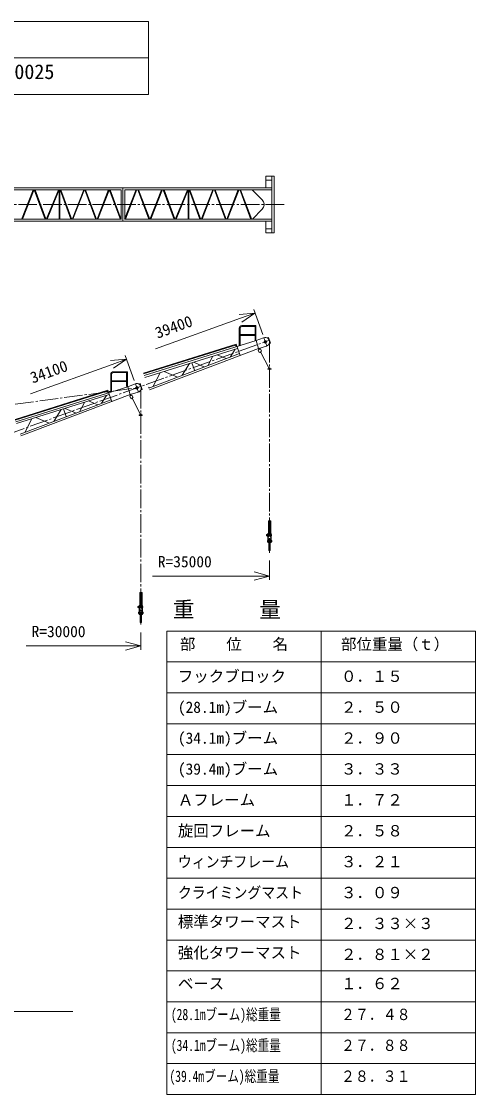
# Model space of a CAD drawing. Units: millimetres, scale not verified. Extents: x -26175 to 26208, y -37536 to 40834.
# Drawn here: x 8565 to 26208, y -840 to 40834 of the extents above; entities that cross this region are included whole.
import ezdxf
from ezdxf.enums import TextEntityAlignment as Align

# ---------------------------------------------------------------- set-up
doc = ezdxf.new("R2010")
doc.units = ezdxf.units.MM
doc.header["$LTSCALE"] = 80
doc.linetypes.add('CHAIN2', pattern=[12, 9, -1, 1, -1])
for name, color, linetype, lineweight in [('0-3_05 寸法', 7, 'Continuous', 18), ('0-4_10 当社外形線', 3, 'Continuous', 18), ('0-5_12 当社中心線', 3, 'CHAIN2', 18), ('0-7_20 躯体・土木、外形線', 1, 'Continuous', 18)]:
    doc.layers.add(name, color=color, linetype=linetype, lineweight=lineweight)
doc.styles.add('ＭＳ ゴシック', font='')
doc.styles.get('ＭＳ ゴシック').set_extended_font_data('MS Gothic')

msp = doc.modelspace()

# ---------------------------------------------------------------- linework, layer by layer
at = {"layer": '0-3_05 寸法'}
for p, q in [((-16796.38, 39419.26), (13496.24, 39419.26)), ((17937.73, 28675.75), (17587.84, 29650.23)), ((17073.83, 29306.3), (13768.43, 28119.48)), ((17638.53, 29509.06), (17073.83, 29306.3)), ((12085.26, 27516.28), (8917.7, 26378.95)), ((12649.96, 27719.04), (12085.26, 27516.28)), ((12949.53, 26884.71), (12599.27, 27860.22)), ((18203.62, 19899.4), (18203.62, 19144.22)), ((17603.62, 19294.22), (13653.48, 19294.22)), ((18203.62, 19294.22), (17603.62, 19294.22)), ((13203.65, 17108.36), (13203.65, 16431.04)), ((14207.9, 17160.46), (14207.9, -839.54)), ((14207.9, 17160.46), (26207.9, 17160.46)), ((20207.9, 17160.46), (20207.9, -839.54)), ((26207.9, 17160.46), (26207.9, -839.54)), ((12603.65, 16581.04), (8749.74, 16581.04)), ((13203.65, 16581.04), (12603.65, 16581.04)), ((14207.9, 15960.46), (26207.9, 15960.46)), ((14207.9, 14760.46), (26207.9, 14760.46)), ((14207.9, 13560.46), (26207.9, 13560.46)), ((14207.9, 12360.46), (26207.9, 12360.46)), ((14207.9, 11160.46), (26207.9, 11160.46)), ((14207.9, 9960.46), (26207.9, 9960.46)), ((14207.9, 8760.46), (26207.9, 8760.46)), ((14207.9, 7560.46), (26207.9, 7560.46)), ((14207.9, 6360.46), (26207.9, 6360.46)), ((14207.9, 5160.46), (26207.9, 5160.46)), ((14207.9, 3960.46), (26207.9, 3960.46)), ((14207.9, 2760.46), (26207.9, 2760.46)), ((-277.54, 2379.49), (10559.76, 2379.49)), ((14207.9, 1560.46), (26207.9, 1560.46)), ((14207.9, 360.46), (26207.9, 360.46)), ((14207.9, -839.54), (26207.9, -839.54))]:
    msp.add_line(p, q, dxfattribs=at)
msp.add_lwpolyline([(-16796.38, 40834.35), (13496.24, 40834.35), (13496.24, 38004.17), (-16796.38, 38004.17)], close=True, dxfattribs=at)
for points in [[(17019.5, 29457.61), (17638.53, 29509.06), (17128.16, 29154.99)], [(12030.93, 27667.59), (12649.96, 27719.04), (12139.59, 27364.97)], [(17603.62, 19454.99), (18203.62, 19294.22), (17603.62, 19133.45)], [(12603.65, 16741.81), (13203.65, 16581.04), (12603.65, 16420.27)]]:
    msp.add_lwpolyline(points, dxfattribs=at)
at = {"layer": '0-4_10 当社外形線'}
for p, q in [((18388.98, 34825.02), (18057.09, 34825.02)), ((18057.09, 34825.02), (18057.09, 34388.46)), ((18291.94, 34675.01), (18057.09, 34675.01)), ((18294.15, 34825.02), (18294.15, 32625.01)), ((18388.98, 34825.02), (18388.98, 32625.01)), ((-2833.37, 34375.02), (18294.15, 34375.02)), ((7592.06, 34300.02), (12439.02, 34300.02)), ((7593.04, 34300.02), (12439.02, 34300.02)), ((8569.78, 33147.09), (9020.86, 34292.68)), ((8606.17, 33161.23), (9055.71, 34302.95)), ((9061.63, 34299.62), (9486.69, 33149.72)), ((9094.6, 34293.02), (9511.99, 33163.91)), ((9524.42, 33140.98), (9999.61, 34300.53)), ((9559.9, 33151.97), (10028.96, 34296.49)), ((10032.43, 34284.28), (10032.43, 33155.27)), ((10060.89, 34284.28), (10060.89, 33163.87)), ((10067.21, 34290.11), (10484, 33152.97)), ((10093.74, 34300.93), (10516.3, 33148.08)), ((10529.01, 33137.84), (10982.99, 34300.57)), ((10566.67, 33155.51), (11014.43, 34302.31)), ((11025.06, 34291.72), (11454.64, 33144.65)), ((11052.06, 34301.24), (11481.63, 33154.17)), ((11504.6, 33157.06), (11952.36, 34303.86)), ((11534.75, 33155.51), (11982.51, 34302.3)), ((11978.37, 34302.99), (12410.96, 33147.83)), ((12009.6, 34301.24), (12442.2, 33146.08)), ((12439.02, 34300.02), (12439.02, 33150.02)), ((12510.15, 34375.02), (12510.15, 33075.02)), ((12573.81, 33157.61), (13021.56, 34304.41)), ((12581.25, 34300.02), (18294.15, 34300.02)), ((12603.95, 33156.07), (13051.71, 34302.85)), ((13081.05, 34296.41), (13515.62, 33155.52)), ((13110.38, 34299.9), (13548.23, 33150.4)), ((13557.99, 33147.09), (14009.06, 34292.68)), ((13594.38, 33161.23), (14043.92, 34302.95)), ((14075.08, 34299.62), (14500.15, 33149.72)), ((14108.05, 34293.02), (14525.44, 33163.91)), ((14537.88, 33140.98), (15013.06, 34300.53)), ((14573.35, 33151.97), (15042.42, 34296.49)), ((15045.88, 34284.28), (15045.88, 33155.27)), ((15074.34, 34284.28), (15074.34, 33163.87)), ((15080.66, 34290.11), (15497.45, 33152.97)), ((15107.19, 34300.93), (15529.75, 33148.08)), ((15542.47, 33137.84), (15996.44, 34300.57)), ((15580.12, 33155.51), (16027.88, 34302.31)), ((16062.41, 34291.72), (16491.99, 33144.65)), ((16089.41, 34301.24), (16518.98, 33154.17)), ((16541.95, 33157.06), (16989.71, 34303.86)), ((16572.1, 33155.51), (17019.86, 34302.3)), ((17050.18, 34302.99), (17482.78, 33147.83)), ((17081.42, 34301.24), (17514.01, 33146.08)), ((17916.73, 33907.59), (17531.7, 34292.58)), ((17920.15, 33548.23), (17538.98, 33151.55)), ((-2833.37, 33075.02), (18294.15, 33075.02)), ((7593.04, 33150.02), (12439.02, 33150.02)), ((18057.09, 33065.59), (18057.09, 32625.01)), ((18291.94, 32775.02), (18057.09, 32775.02)), ((18388.98, 32625.01), (18057.09, 32625.01)), ((17023.8, 28921.18), (17023.8, 28242.6)), ((17057.79, 28921.18), (17057.79, 28242.6)), ((17123.79, 29021.19), (17673.79, 29021.19)), ((17123.79, 28987.18), (17639.79, 28987.18)), ((17639.79, 28444.2), (17639.79, 28987.18)), ((17673.79, 28444.2), (17673.79, 29021.19)), ((17062.04, 28673.61), (17632.07, 28673.61)), ((17062.04, 28639.61), (17632.07, 28639.61)), ((17757.7, 28071.96), (17846.95, 28117.04)), ((17757.79, 28127.21), (17782.42, 28107.54)), ((17790.39, 28104.82), (17796.97, 28091.79)), ((17800.85, 28110.74), (17807.68, 28097.2)), ((17801.12, 28141.25), (17802.69, 28118.15)), ((17848.64, 27989.51), (17842.05, 28002.53)), ((17846.95, 28117.04), (17892.15, 28027.57)), ((17859.6, 27994.41), (17852.77, 28007.95)), ((12035.59, 27130.14), (12035.59, 26451.56)), ((12069.59, 27130.14), (12069.59, 26451.56)), ((12135.58, 27230.15), (12685.58, 27230.15)), ((12135.58, 27196.14), (12651.58, 27196.14)), ((12651.58, 26653.16), (12651.58, 27196.14)), ((12685.58, 26653.16), (12685.58, 27230.15)), ((18141.11, 27347.68), (18141.11, 27327.68)), ((18141.11, 27327.68), (18261.11, 27327.68)), ((18171.11, 27387.68), (18171.11, 27347.68)), ((18171.11, 27387.68), (18221.11, 27387.68)), ((18221.11, 27387.68), (18221.11, 27347.68)), ((12073.84, 26882.56), (12643.86, 26882.56)), ((12073.84, 26848.57), (12643.86, 26848.57)), ((12769.49, 26280.91), (12858.75, 26326)), ((12769.59, 26336.17), (12794.22, 26316.5)), ((12802.19, 26313.78), (12808.77, 26300.75)), ((12812.64, 26319.69), (12819.48, 26306.16)), ((12812.92, 26350.21), (12814.48, 26327.11)), ((12858.75, 26326), (12903.95, 26236.52)), ((12860.43, 26198.47), (12853.85, 26211.49)), ((12871.4, 26203.37), (12864.57, 26216.9)), ((13141.14, 25556.64), (13141.14, 25536.64)), ((13141.14, 25536.64), (13261.15, 25536.64)), ((13171.15, 25596.64), (13171.15, 25556.64)), ((13171.15, 25596.64), (13221.15, 25596.64)), ((13221.15, 25596.64), (13221.15, 25556.64)), ((18158.61, 21445.22), (18158.61, 20821.32)), ((18158.61, 21445.22), (18172.36, 21445.22)), ((18173.62, 21442.38), (18173.62, 20821.32)), ((18233.49, 21445.22), (18248.63, 21445.22)), ((18233.63, 21442.38), (18233.63, 20826.63)), ((18248.63, 21445.22), (18248.63, 20821.32)), ((18083.12, 20900.17), (18102.36, 20910.2)), ((18103.13, 20910.6), (18103.13, 20860.22)), ((18103.16, 20910.21), (18111.09, 20910.21)), ((18103.16, 20860.21), (18111.09, 20860.21)), ((18111.12, 20920.22), (18139.95, 20920.22)), ((18141.11, 20945.21), (18151.13, 20945.21)), ((18141.11, 20945.21), (18141.11, 20595.22)), ((18151.13, 20945.21), (18151.13, 20595.22)), ((18151.15, 20935.21), (18158.2, 20935.21)), ((18173.37, 20910.21), (18231.18, 20910.21)), ((18173.78, 20860.21), (18231.18, 20860.21)), ((18249.43, 20935.21), (18256.06, 20935.21)), ((18256.12, 20945.21), (18266.12, 20945.21)), ((18266.12, 20945.21), (18266.12, 20595.22)), ((18276.13, 20910.21), (18267.67, 20910.21)), ((18118.63, 20680.21), (18118.63, 20630.21)), ((18118.63, 20680.21), (18136.21, 20680.21)), ((18118.63, 20630.21), (18135.67, 20630.21)), ((18141.11, 20705.21), (18135.67, 20705.21)), ((18140.57, 20605.21), (18135.67, 20605.21)), ((18136.12, 20705.21), (18136.12, 20605.21)), ((18141.11, 20595.22), (18151.13, 20595.22)), ((18150.91, 20680.21), (18256.62, 20680.21)), ((18150.91, 20630.21), (18256.06, 20630.21)), ((18151.15, 20835.21), (18158.2, 20835.21)), ((18158.61, 20821.32), (18173.62, 20821.32)), ((18163.62, 20745.21), (18163.62, 20682.32)), ((18178.62, 20633.65), (18178.62, 20299.27)), ((18193.23, 20475.55), (18178.79, 20445.94)), ((18193.62, 20475.14), (18193.62, 20299.27)), ((18213.62, 20475.14), (18193.62, 20475.14)), ((18213.62, 20475.14), (18213.62, 20299.27)), ((18214.9, 20474.1), (18227.17, 20445.94)), ((18228.63, 20628.99), (18228.63, 20299.27)), ((18233.49, 20821.32), (18248.63, 20821.32)), ((18249.43, 20835.21), (18256.06, 20835.21)), ((18271.13, 20705.21), (18266.43, 20705.21)), ((18271.13, 20605.21), (18266.43, 20605.21)), ((18270.79, 20680.21), (18288.62, 20680.21)), ((18271.13, 20705.21), (18271.13, 20605.21)), ((18271.33, 20630.21), (18288.62, 20630.21)), ((18288.62, 20680.21), (18288.62, 20630.21)), ((18178.62, 20299.27), (18189.23, 20288.67)), ((18218.02, 20288.67), (18189.23, 20288.67)), ((18218.02, 20288.67), (18228.63, 20299.27)), ((13158.65, 18654.18), (13158.65, 18030.28)), ((13158.65, 18654.18), (13172.4, 18654.18)), ((13173.66, 18651.34), (13173.66, 18030.28)), ((13233.52, 18654.18), (13248.66, 18654.18)), ((13233.67, 18651.34), (13233.67, 18035.59)), ((13248.66, 18654.18), (13248.66, 18030.28)), ((13083.16, 18109.13), (13102.4, 18119.16)), ((13103.17, 18119.56), (13103.17, 18069.18)), ((13103.2, 18119.17), (13111.13, 18119.17)), ((13103.2, 18069.17), (13111.13, 18069.17)), ((13111.16, 18129.18), (13139.99, 18129.18)), ((13141.15, 18154.17), (13151.17, 18154.17)), ((13141.15, 18154.17), (13141.15, 17804.18)), ((13151.17, 18154.17), (13151.17, 17804.18)), ((13151.19, 18144.17), (13158.23, 18144.17)), ((13151.19, 18044.17), (13158.23, 18044.17)), ((13158.65, 18030.28), (13173.66, 18030.28)), ((13163.65, 17954.17), (13163.65, 17891.28)), ((13173.41, 18119.17), (13231.22, 18119.17)), ((13173.81, 18069.17), (13231.22, 18069.17)), ((13233.52, 18030.28), (13248.66, 18030.28)), ((13249.47, 18144.17), (13256.1, 18144.17)), ((13249.47, 18044.17), (13256.1, 18044.17)), ((13256.16, 18154.17), (13266.16, 18154.17)), ((13266.16, 18154.17), (13266.16, 17804.18)), ((13276.16, 18119.17), (13267.71, 18119.17)), ((13118.67, 17889.17), (13118.67, 17839.17)), ((13118.67, 17889.17), (13136.25, 17889.17)), ((13118.67, 17839.17), (13135.71, 17839.17)), ((13141.15, 17914.17), (13135.71, 17914.17)), ((13140.61, 17814.17), (13135.71, 17814.17)), ((13136.16, 17914.17), (13136.16, 17814.17)), ((13141.15, 17804.18), (13151.17, 17804.18)), ((13150.95, 17889.17), (13256.65, 17889.17)), ((13150.95, 17839.17), (13256.1, 17839.17)), ((13178.65, 17842.61), (13178.65, 17508.23)), ((13178.65, 17508.23), (13189.26, 17497.63)), ((13193.27, 17684.51), (13178.82, 17654.9)), ((13193.66, 17684.1), (13193.66, 17508.23)), ((13213.66, 17684.1), (13193.66, 17684.1)), ((13213.66, 17684.1), (13213.66, 17508.23)), ((13214.94, 17683.06), (13227.21, 17654.9)), ((13218.05, 17497.63), (13228.66, 17508.23)), ((13228.66, 17837.95), (13228.66, 17508.23)), ((13271.17, 17914.17), (13266.46, 17914.17)), ((13271.17, 17814.17), (13266.46, 17814.17)), ((13270.83, 17889.17), (13288.66, 17889.17)), ((13271.17, 17914.17), (13271.17, 17814.17)), ((13271.36, 17839.17), (13288.66, 17839.17)), ((13288.66, 17889.17), (13288.66, 17839.17)), ((13218.05, 17497.63), (13189.26, 17497.63))]:
    msp.add_line(p, q, dxfattribs=at)
for points in [[(7593.04, 34300.02), (7593.04, 33150.02), (12439.02, 33150.02)], [(12581.25, 34300.02), (12581.25, 33155.27), (18294.15, 33155.27)], [(17920.1, 33548.22), (17946.87, 33581.42), (17967.76, 33619.01), (17982.15, 33659.86), (17989.59, 33702.73), (17989.87, 33746.3), (17982.96, 33789.27), (17969.09, 33830.32), (17948.67, 33868.2), (17922.32, 33901.77), (17916.69, 33907.59)], [(17757.7, 28071.96), (17802.78, 27982.7), (17892.04, 28027.78)], [(18141.11, 27347.68), (18261.11, 27347.68), (18261.11, 27327.68)], [(12769.49, 26280.91), (12814.58, 26191.66), (12903.83, 26236.74)], [(13141.14, 25556.64), (13261.15, 25556.64), (13261.15, 25536.64)], [(18083.12, 20900.17), (18083.12, 20870.25), (18102.76, 20860.22)], [(18111.12, 20920.22), (18111.12, 20850.22), (18139.95, 20850.22)], [(18256.12, 20945.21), (18256.12, 20595.22), (18266.12, 20595.22)], [(18276.13, 20910.21), (18276.13, 20860.21), (18267.67, 20860.21)], [(18163.62, 20745.21), (18243.61, 20745.21), (18243.61, 20682.32)], [(13083.16, 18109.13), (13083.16, 18079.21), (13102.8, 18069.18)], [(13111.16, 18129.18), (13111.16, 18059.18), (13139.99, 18059.18)], [(13163.65, 17954.17), (13243.65, 17954.17), (13243.65, 17891.28)], [(13256.16, 18154.17), (13256.16, 17804.18), (13266.16, 17804.18)], [(13276.16, 18119.17), (13276.16, 18069.17), (13267.71, 18069.17)]]:
    msp.add_lwpolyline(points, dxfattribs=at)
for centre, radius in [((18039.07, 28393.52), 50), ((17790.22, 28117.31), 12.5), ((17790.22, 28117.31), 7.5), ((17858.59, 27981.95), 12.5), ((17858.59, 27981.95), 7.5), ((12802.01, 26326.27), 12.5), ((12802.01, 26326.27), 7.5), ((13050.87, 26602.48), 50), ((12870.39, 26190.91), 12.5), ((12870.39, 26190.91), 7.5)]:
    msp.add_circle(centre, radius, dxfattribs=at)
for centre, radius in [((17123.79, 28921.18), 100), ((17123.79, 28921.18), 66), ((12135.58, 27130.14), 100), ((12135.58, 27130.14), 66)]:
    msp.add_arc(centre, radius, 90, 180, dxfattribs=at)
at = {"layer": '0-5_12 当社中心線'}
for p, q in [((-22272.18, 33725.01), (18804.41, 33725.01)), ((-19112.07, 15054.07), (18199.53, 28451)), ((17981.62, 28553.52), (18096.52, 28233.52)), ((18171.11, 27387.68), (17862.43, 27975.51)), ((18203.62, 28315.93), (18203.62, 27387.68)), ((18203.62, 27327.68), (18203.62, 20199.4)), ((12993.42, 26762.48), (13108.31, 26442.48)), ((-3094.59, 24451.78), (13050.91, 26602.36)), ((13203.65, 26524.89), (13203.65, 25596.64)), ((13171.15, 25596.64), (12874.23, 26184.47)), ((13203.65, 25536.64), (13203.65, 17408.36)), ((18083.12, 20885.21), (18276.13, 20885.21)), ((18118.63, 20655.21), (18288.62, 20655.21)), ((13083.16, 18094.17), (13276.16, 18094.17)), ((13118.67, 17864.17), (13288.66, 17864.17))]:
    msp.add_line(p, q, dxfattribs=at)
at = {"layer": '0-7_20 躯体・土木、外形線'}
for p, q in [((17685.33, 28439.82), (17975.58, 28551.32)), ((18110.38, 28543.42), (18159.96, 28561.22)), ((18159.96, 28561.22), (18241.05, 28335.33)), ((13302.71, 27173.04), (16904.3, 28300.22)), ((13313.02, 27144.84), (16885.8, 28263)), ((13362.06, 27008.24), (16963.21, 28135.28)), ((13508.86, 26599.38), (17042.54, 27936.35)), ((13534.2, 26528.79), (17781.08, 28135.59)), ((16668.56, 27795.48), (16863.63, 28105.68)), ((16885.8, 28263), (16908.53, 28199.65)), ((16904.3, 28300.22), (17063.02, 27858.13)), ((17781.59, 28135.56), (18086.89, 28230.25)), ((18191.42, 28317.52), (18241.05, 28335.33)), ((14810.99, 27094.75), (15098.08, 27551.17)), ((15185.56, 27575.58), (15288.23, 27289.61)), ((15257.37, 27599.07), (15673.43, 27409.86)), ((15802.18, 27466.7), (15996.37, 27829.84)), ((16162.89, 27889.94), (16523.28, 27742.92)), ((13683.98, 26666.66), (13952.46, 27192.23)), ((14113.28, 27244.9), (14634.13, 27026.35)), ((12697.12, 26648.78), (12987.38, 26760.28)), ((13122.18, 26752.38), (13171.76, 26770.18)), ((13171.76, 26770.18), (13252.85, 26544.29)), ((8314.51, 25382), (11916.09, 26509.18)), ((8324.81, 25353.79), (11897.6, 26471.96)), ((8373.85, 25217.2), (11975.01, 26344.23)), ((8546, 24737.75), (12792.88, 26344.54)), ((11680.35, 26004.44), (11875.43, 26314.64)), ((11897.6, 26471.96), (11920.33, 26408.61)), ((11916.09, 26509.18), (12074.82, 26067.08)), ((12793.39, 26344.51), (13098.68, 26439.2)), ((13203.22, 26526.48), (13252.85, 26544.29)), ((13496.53, 26633.73), (13544.89, 26610.32)), ((8520.65, 24808.34), (12054.33, 26145.31)), ((10813.97, 25675.66), (11008.17, 26038.8)), ((11174.69, 26098.9), (11535.08, 25951.88)), ((9125.08, 25453.85), (9645.92, 25235.31)), ((9822.78, 25303.71), (10109.87, 25760.13)), ((10197.36, 25784.54), (10300.03, 25498.57)), ((10269.17, 25808.03), (10685.23, 25618.82)), ((8695.78, 24875.62), (8964.26, 25401.19))]:
    msp.add_line(p, q, dxfattribs=at)
for points in [[(13336.46, 27078.82), (17685.8, 28440.03), (17781.08, 28135.59)], [(8348.26, 25287.78), (12697.6, 26648.98), (12792.88, 26344.54)]]:
    msp.add_lwpolyline(points, dxfattribs=at)
for centre in [(18036.53, 28392.61), (13048.33, 26601.57)]:
    msp.add_arc(centre, 170, 285.09943, 112.94757, dxfattribs=at)

# ---------------------------------------------------------------- texts
at = {"layer": '0-3_05 寸法', "style": 'ＭＳ ゴシック'}
for s, height, p in [('\u3000\u3000竹本機械工業株式会社      \u3000\u3000\u3000\u3000\u3000 図番     \u3000\u3000\u3000\u3000TZK0025', 571.8, (-15484.38, 38426.38)), ('R=35000', 439.9, (13863.48, 19504.22)), ('重\u3000\u3000\u3000量', 615.8, (14444.82, 17504.71)), ('R=30000', 439.9, (8959.74, 16791.04)), ('部\u3000\u3000位\u3000\u3000名', 439.9, (14722.55, 16299.68)), ('部位重量（ｔ）', 439.9, (20982.34, 16299.68)), ('フックブロック', 439.9, (14641.96, 15051.86)), ('０．１５', 439.9, (20982.34, 15053.01)), ('(28.1m)ブーム', 439.9, (14641.96, 13851.86)), ('２．５０', 439.9, (20982.34, 13853.01)), ('(34.1m)ブーム', 439.9, (14641.96, 12651.86)), ('２．９０', 439.9, (20982.34, 12653.01)), ('(39.4m)ブーム', 439.9, (14641.96, 11451.86)), ('３．３３', 439.9, (20982.34, 11453.01)), ('Ａフレーム', 439.9, (14641.96, 10251.86)), ('１．７２', 439.9, (20982.34, 10253.01)), ('旋回フレーム', 439.9, (14641.96, 9051.86)), ('２．５８', 439.9, (20982.34, 9053.01)), ('３．２１', 439.9, (20982.34, 7853.01)), ('３．０９', 439.9, (20982.34, 6653.01)), ('標準タワーマスト', 439.9, (14641.96, 5519.48)), ('２．３３×３', 439.9, (20982.34, 5453.01)), ('強化タワーマスト', 439.9, (14641.96, 4319.48)), ('２．８１×２', 439.9, (20982.34, 4253.01)), ('ベース', 439.9, (14641.96, 3119.48)), ('１．６２', 439.9, (20982.34, 3120.62))]:
    msp.add_text(s, height=height, dxfattribs=at).set_placement(p, align=Align.BOTTOM_LEFT)
for s, p in [('39400', (13895.11, 28388.09)), ('34100', (9044.38, 26647.57))]:
    msp.add_text(s, height=439.9, rotation=19.751, dxfattribs=at).set_placement(p, align=Align.BOTTOM_LEFT)
for s, width, p in [('ウィンチフレーム', 0.9, (14641.96, 7851.86)), ('クライミングマスト', 0.9, (14641.96, 6651.86)), ('(28.1mブーム)総重量', 0.75, (14369.89, 1919.48)), ('２７．４８', 0.9, (20982.34, 1920.62)), ('(34.1mブーム)総重量', 0.75, (14369.89, 719.48)), ('２７．８８', 0.9, (20982.34, 720.62)), ('(39.4mブーム)総重量', 0.75, (14314.89, -480.52)), ('２８．３１', 0.9, (20982.34, -479.38))]:
    msp.add_text(s, height=439.9, dxfattribs=dict(at, width=width)).set_placement(p, align=Align.BOTTOM_LEFT)

doc.saveas('drawing.dxf')
